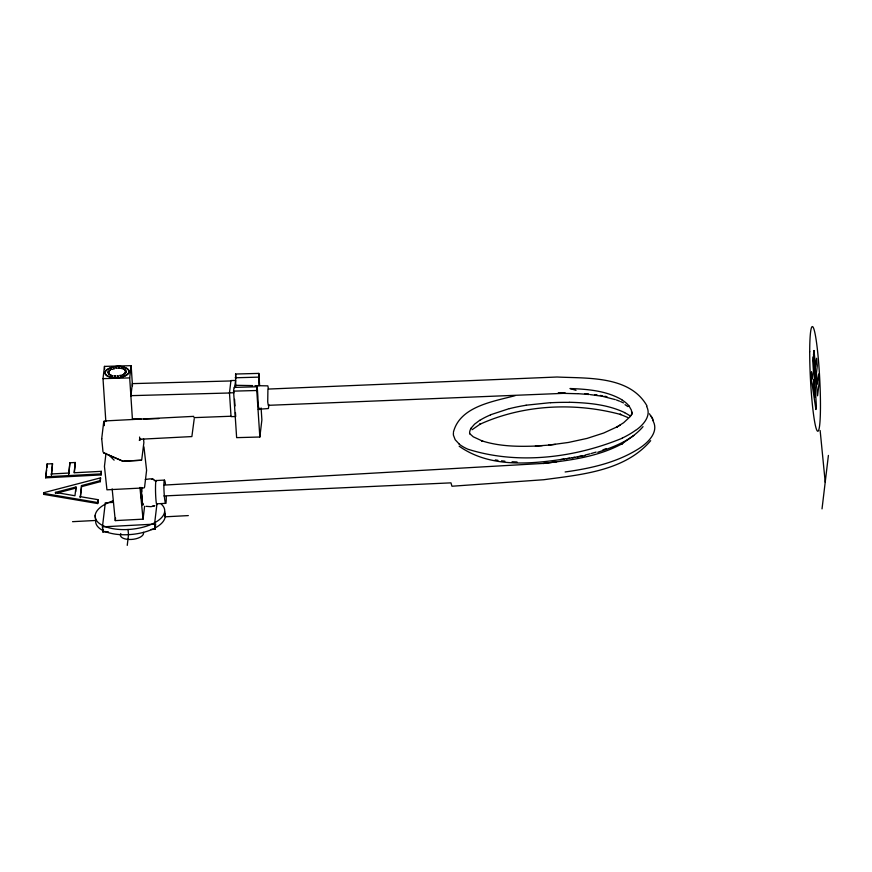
<?xml version="1.0" encoding="UTF-8"?>
<svg xmlns="http://www.w3.org/2000/svg" width="872" height="872" viewBox="0 0 872 872"><rect width="100%" height="100%" fill="white"/><g stroke="black" fill="none" stroke-linecap="round" stroke-linejoin="round"><path stroke-width="1.31" d="M268.936 404.826L268.391 408.543L258.221 409.284M453.396 432.229C459.947 406.319 493.323 401.545 515.232 395.626M80.18 496.637L97.947 499.667L97.708 503.558L43.698 494.37L43.6 493.345L43.676 492.713L100.542 477.867L100.313 481.66L81.597 486.641L80.279 497.672L81.488 485.606L100.215 480.625L100.542 477.867M69.902 462.781L68.779 474.085L69.902 462.781L75.33 462.498L74.109 472.766L101.326 471.338L101.119 474.924L45.671 477.834L47.099 463.98L52.527 463.697L51.404 475L52.527 463.697M43.698 494.37L43.676 492.713M45.671 477.834L46.587 470.139M46.892 467.577L47.099 463.98M74.36 472.515L75.33 462.498M55.416 492.418L76.006 487.001L74.959 495.754L55.416 492.418L55.514 493.454M75.657 491.786L76.006 487.001M105.839 421.536L103.005 378.633L104.466 366.393L131.149 365.662L132.479 385.784M101.708 438.714L103.735 421.656M110.908 377.26L106.722 375.592L104.956 373.151L105.12 371.799C110.264 365.423 124.315 363.809 129.198 371.145L129.034 372.497C125.088 378.077 116.903 378.197 110.755 377.216M97.708 503.558L97.947 499.667M101.119 474.924L101.326 471.338M114.112 368.812L113.207 368.638L114.058 368.845M105.981 453.386L104.444 466.389L106.94 489.813L144.142 487.906M108.291 531.746L102.94 532.029L102.438 526.862L105.305 502.806L113.327 502.381M102.94 532.029L103.267 529.348M132.435 419.476L129.688 377.903L131.149 365.662M144.589 506.316L143.052 519.156L115.268 520.606L115.573 518.044M130.909 395.779L132.315 384.018M127.247 545.371L128.522 534.645L128.02 529.478M144.578 487.208L146.594 470.335L143.935 446.867M151.041 529.5L155.053 529.293L154.54 524.127L156.938 504.081M155.053 529.293L155.685 523.941M194.216 418.843L191.873 436.567L140.784 439.216M235.429 412.543L235.691 416.511L231.047 416.631L229.478 392.858L230.938 380.563L235.582 380.443L234.699 387.811M261.099 407.943L261.883 419.912L259.845 437.014L236.639 437.646L233.565 391.136L234.012 387.397L257.218 386.765L257.872 396.673A12.219 0.926 88.4 0 0 258.592 407.682A12.219 0.926 88.4 0 0 259.529 408.303M235.734 386.449L235.604 374.023L258.81 373.401L259.605 385.359M259.845 437.014L256.771 390.503L257.218 386.765M258.94 385.816L258.81 373.401M814.797 368.038L814.949 366.84L815.429 372.66M814.873 368.812L815.026 367.613M814.949 369.586L815.102 368.387M815.026 370.36L815.178 369.161M815.102 371.134L815.298 369.532M815.178 371.908L815.375 370.306M815.255 372.682L815.451 371.08M815.331 373.456L815.527 371.853M822.024 508.888L828.4 455.424M631.492 414.8L631.971 413.241L630.925 415.617M141.689 460.089L143.88 442.529L143.499 438.605M132.391 383.625L230.862 380.955M230.971 416.238L193.911 417.644M650.676 440.665C624.843 471.207 580.741 474.641 543.747 479.731L451.958 486.238L450.955 482.859L163.914 495.939M471.185 428.043L474.608 424.119L479.796 420.26M630.173 416.642L623.633 422.724L616.395 427.302L620.21 425.046M643.035 426.637C631.579 440.262 614.161 446.889 597.712 452.274M633.802 435.477L621.638 444.055L622.728 443.423C598.356 456.797 570.277 460.329 543.082 463.435L164.219 485.083M472.057 429.743L480.723 423.759L479.502 424.446C523.178 404.488 575.051 402.057 621.126 414.625L619.948 414.2L627.731 417.481M635.601 430.419C642.937 425.373 651.646 416.031 646.708 406.559M617.474 426.67L603.631 433.046L587.041 438.409L568.435 442.453L548.728 445.112L555.41 444.371M130.953 395.659L229.434 392.989M622.39 438.147C574.659 457.8 518.644 464.983 468.776 449.483M490.489 414.789L509.292 408.608M154.824 505.716L150.943 506.687L146.027 506.316M602.944 449.843L606.214 448.644M591.292 453.484L596.099 452.099M145.264 479.491L150.213 478.837L154.17 479.633M56.8 493.116L76.115 488.026M585.079 455.075L590.082 453.822M577.373 456.786L582.54 455.664M584.97 455.664C544.313 462.313 495.143 471.708 459.163 446.192M572.076 457.789L574.724 457.288M109.523 373.925L108.422 374.088L109.469 373.903M566.255 458.759L569.623 458.214M565.132 471.97C589.995 468.515 615.272 463.01 636.952 449.821C646.61 444.088 660.213 432.294 652.529 420.021M526.078 405.208L550.559 402.646M560.609 459.577L564.01 459.119M543.18 463.512L556.663 461.8M542.253 445.657L535.375 446.072L548.826 445.102M104.182 420.969L193.802 416.358M51.306 473.965L68.681 473.049M45.573 476.81L101.021 473.899M154.148 480.646L164.448 480.101M156.709 503.82L165.713 503.351M72.54 521.674L95.691 520.464A34.924 15.86 -5.6 0 0 102.885 530.503M188.33 515.592L165.168 516.813L164.666 511.646M102.438 526.862L154.54 524.127M535.735 446.05C517.576 446.737 498.948 446.41 481.518 440.731L482.816 441.221L473.245 436.807L469.921 433.831M103.005 378.633L129.688 377.903M235.157 377.772L258.363 377.14M233.565 391.136L256.771 390.503M229.478 392.858L234.121 392.738M141.111 419.072L132.489 418.909M143.826 418.996L158.715 418.593M254.984 385.642L267.813 385.86L268.445 388.803M235.287 385.293L252.662 385.598M569.274 402.265C588.055 402.788 607.479 404.412 624.679 412.609M577.613 393.73L557.993 393.207L565.481 393.272L268.271 405.327L267.726 401.916L267.922 389.076L557.11 377.009C587.347 378.524 629.758 375.429 647.013 405.949M512.082 461.746L517.042 461.975M578.136 393.697L589.112 394.504M584.959 393.675L588.633 393.991M501.531 460.819L504.91 461.212M594.639 394.624L597.004 394.907M590.311 394.613L601.658 396.171M495.285 459.936L497.945 460.351M600.405 395.441L602.672 395.801M43.6 493.345L97.609 502.523M604.808 396.237L606.956 396.673M602.977 396.444L615.272 399.616M153.014 479.284L151.902 479.055L153.101 479.306M576.021 390.329L569.972 388.531C587.379 389.174 606.214 390.634 621.812 399.714M616.417 399.976L619.589 401.196M620.646 401.6L623.524 402.929M625.017 404.641L627.916 406.603M114.123 460.144L109.36 455.435M459.119 443.957L455.195 439.761L453.462 435.281A91.462 28.46 -4.7 0 1 453.451 432.959M649.422 413.764L653.379 420.217M628.886 405.72L631.383 410.123L631.884 414.102L631.851 411.769M651.286 416.227L652.616 418.767M103.016 451.99L101.719 438.66M820.149 430.539L825.217 482.162M139.945 487.437L143.052 519.156M112.161 488.898L115.268 520.606M104.16 425.536L103.768 421.503L104.139 425.58M100.215 480.625L100.313 481.66M95.19 515.298L95.691 520.464M81.488 485.606L81.597 486.641M139.585 437.046L139.793 439.216M235.604 374.023L235.865 378.012M234.557 399.343L234.993 405.938M104.466 366.393L104.64 369.074M468.624 449.527A104.934 32.929 -5.7 0 1 459.021 443.979M621.671 399.747A86.829 31.686 -4 0 1 628.799 405.731M469.67 433.853A76.507 23.402 -4.8 0 1 471.24 428.043M479.949 420.271A88.671 27.599 -3.8 0 1 490.663 414.832M509.401 408.663A77.107 24.928 -3.2 0 1 526.143 405.262M550.57 402.755A89.86 30.378 -3 0 1 569.22 402.373M624.548 412.652A89.206 32.362 -4 0 1 630.598 416.26M635.459 430.397A101.653 36.242 -6 0 1 622.237 438.104M143.379 532.323A11.641 5.287 -5.6 0 1 131.312 539.452A11.641 5.287 -5.6 0 1 120.805 533.511M166.269 496.462A11.641 1.036 87 0 1 165.037 501.52A11.641 1.036 87 0 1 163.903 484.069A11.641 1.036 87 0 1 165.473 484.211M142.365 501.662A8.731 0.774 87 0 1 141.438 496.953A8.731 0.774 87 0 1 141.024 487.949M143.368 504.365A9.897 1.264 85.9 0 1 141.602 499.318A9.897 1.264 85.9 0 1 141.035 487.47M142.496 502.643A8.731 1.123 85.9 0 1 141.133 491.078M141.133 489.988A8.731 1.123 85.9 0 1 141.166 488.996M142.768 504.169A11.26 0.85 88.4 0 1 141.765 494.697M141.678 491.754A11.26 0.85 88.4 0 1 141.667 487.568M157.167 503.536A12.099 0.916 88.4 0 1 155.608 493.846A12.099 0.916 88.4 0 1 156.382 480.853M143.182 504.31A12.099 0.916 88.4 0 1 142.103 501.138A12.099 0.916 88.4 0 1 141.591 487.731M164.557 512.878A34.924 15.86 -5.6 0 1 154.442 528.29M153.374 528.824A34.924 15.86 -5.6 0 1 130.702 534.525L126.342 534.754A34.924 15.86 -5.6 0 1 104.76 531.375M161.287 504.147A34.924 15.86 -5.6 0 1 130.201 529.369L125.841 529.598A34.924 15.86 -5.6 0 1 95.8 519.232A34.924 15.86 -5.6 0 1 112.924 500.91M139.967 439.913L139.357 440.425A1.472 1.297 6.8 0 1 140.697 439.052L139.967 440.011M112.106 375.995L113.055 375.767L112.161 376.017M120.053 375.363L120.936 375.658L120.053 375.363M811.44 372.05L810.927 376.279L815.919 409.524L816.366 405.796L813.271 356.637L812.769 360.866L813.423 370.883L812.453 379.015L811.44 372.05M814.001 350.544L813.511 354.61L817.554 395.801L819.255 381.576L818.514 374.044L817.304 384.203L816.312 374.11L817.304 365.804L816.563 358.272L815.571 366.578L814.001 350.544M813.958 379.429L813.314 384.846L815.113 397.185L813.958 379.429M108.128 371.516L109.196 371.614L108.128 371.516M109.185 370.306L110.254 370.415L109.185 370.306M107.899 372.769L108.967 372.878L107.899 372.769M110.973 369.27L112.041 369.379L110.973 369.27M109.927 374.949L110.995 375.047L109.927 374.949M115.954 368.082L117.022 368.18L115.954 368.082M118.679 368.038L119.747 368.148L118.679 368.038M114.505 376.006L115.573 376.115L114.505 376.006M121.186 368.398L122.254 368.507L121.186 368.398M117.219 375.974L118.287 376.083L117.219 375.974M123.246 369.107L124.315 369.216L123.246 369.107M124.663 370.099L125.731 370.208L124.663 370.099M122.211 374.786L123.279 374.884L122.211 374.786M125.285 371.287L126.353 371.385L125.285 371.287M123.988 373.75L125.056 373.848L123.988 373.75M125.056 372.54L126.113 372.649L125.056 372.54M153.777 506.098L152.687 506.403L153.777 506.098M123.606 461.168L141.199 460.253L123.606 461.168M122.603 461.07L103.572 452.797L122.603 461.07M109.218 376.835A12.219 5.581 -3.8 0 0 129.089 372.497A12.219 5.581 -3.8 0 0 112.913 367.112A12.219 5.581 -3.8 0 0 109.218 376.835M809.707 351.656A52.385 4.633 87 0 0 817.696 431.226A52.385 4.633 87 0 0 817.86 353.901A52.385 4.633 87 0 0 809.707 351.656"/></g></svg>
